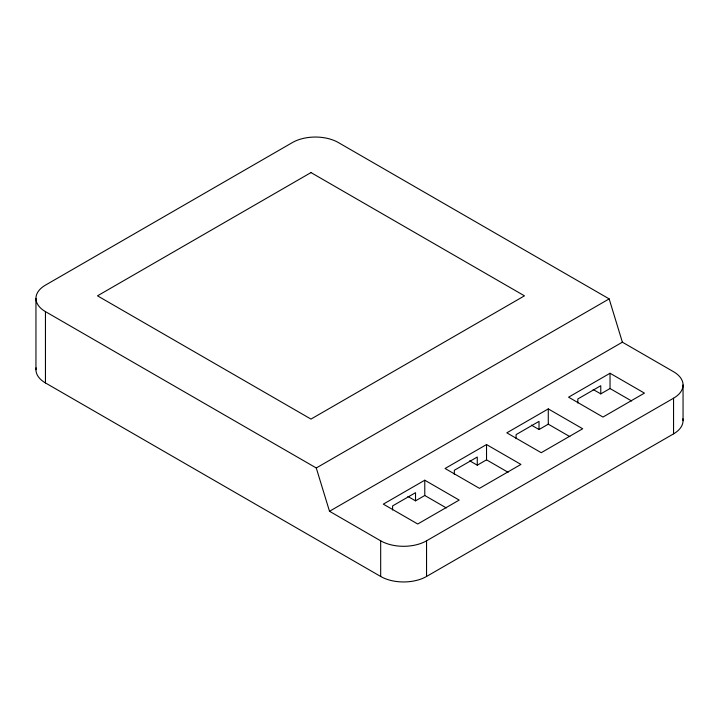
<?xml version="1.0" encoding="UTF-8"?>
<svg xmlns="http://www.w3.org/2000/svg" width="719" height="719" viewBox="0 0 719 719"><rect width="100%" height="100%" fill="white"/><g stroke="black" fill="none" stroke-linecap="round" stroke-linejoin="round"><path stroke-width="1.08" d="M609.155 298.888L338.325 142.533A32.436 18.73 0 0 0 292.453 142.533L45.45 285.137A32.436 18.73 0 0 0 45.45 311.624L316.27 467.979L609.155 298.888L622.384 342.181L673.55 371.723A32.436 18.73 0 0 1 673.55 398.209L673.55 433.863L426.547 576.467A32.436 18.73 0 0 1 380.675 576.467L45.45 382.93A32.436 18.73 0 0 1 36.103 367.849M316.27 467.979L329.509 511.272L622.384 342.181M424.776 480.211L383.317 504.145L417.721 524.007L459.18 500.073L424.776 480.211L424.776 495.49L446.337 507.929M486.529 444.558L445.07 468.491L479.474 488.354L520.933 464.42L486.529 444.558L486.529 459.836L508.09 472.284M548.282 408.904L506.823 432.838L541.227 452.7L582.687 428.767L548.282 408.904L548.282 424.183L569.843 436.631M610.036 373.251L568.576 397.185L602.98 417.056L644.44 393.113L610.036 373.251L610.036 388.53L631.588 400.977M407.916 496.452L415.519 500.837L424.776 495.49M469.669 460.798L477.272 465.184L486.529 459.836M531.422 425.145L539.016 429.531L548.282 424.183M593.175 389.491L600.769 393.877L610.036 388.53M329.509 511.272L380.675 540.814A32.436 18.73 0 0 0 426.547 540.814L673.55 398.209M683.05 384.962L683.05 420.615M600.769 393.877L600.769 385.726L577.833 398.973L577.833 403.044M539.016 429.531L539.016 421.379L516.08 434.627L516.08 438.698M477.272 465.184L477.272 457.032L454.336 470.271L454.336 474.351M426.547 540.814L426.547 576.467M415.519 500.837L415.519 492.686L392.583 505.924L392.583 510.005M380.675 540.814L380.675 576.467M45.45 311.624L45.45 382.93M35.95 298.385L35.95 369.683M682.897 418.782A32.436 18.73 0 0 1 673.55 433.863M310.985 172.578L97.496 295.833L310.985 419.087L524.466 295.833L310.985 172.578"/></g></svg>
